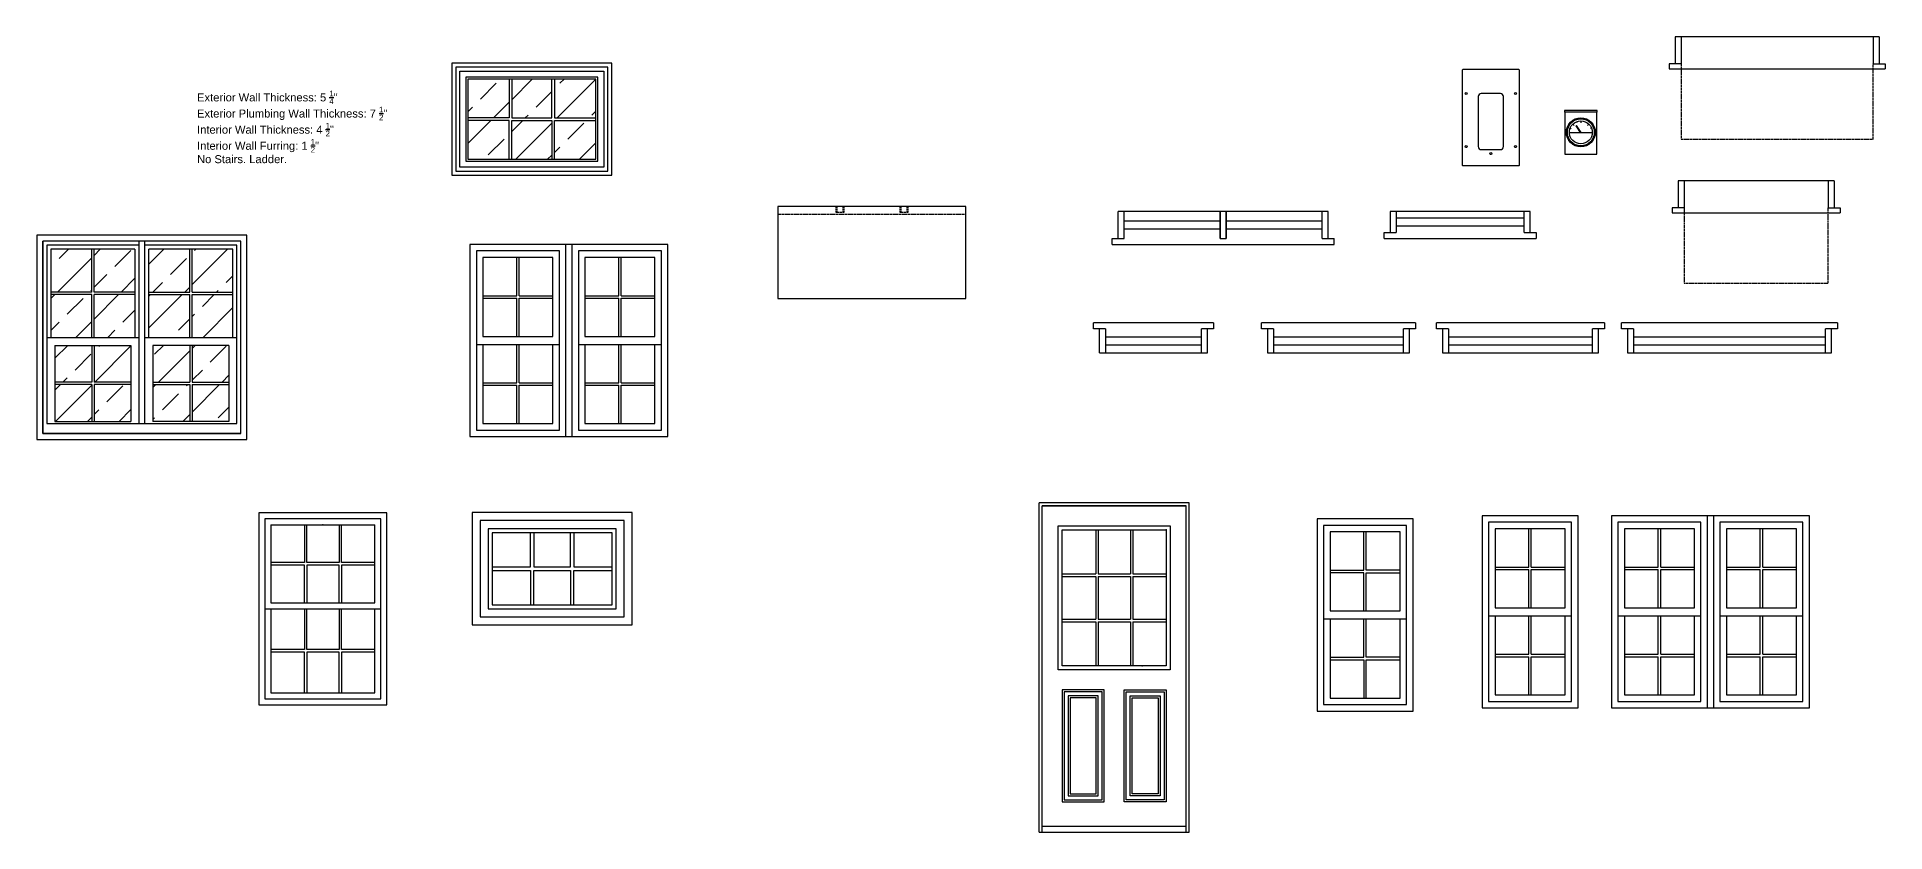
# Model space of a CAD drawing. Header units: inches. Extents: x -177 to 2825, y -2046 to -803.
# Drawn here: x 389.7 to 851.7, y -2046.2 to -1847.5 of the extents above; entities that cross this region are included whole.
import ezdxf

# ---------------------------------------------------------------- set-up
doc = ezdxf.new("R2010")
doc.units = ezdxf.units.IN
doc.header["$MEASUREMENT"] = 0
doc.linetypes.add('HIDDEN2', pattern=[0.1875, 0.125, -0.0625])
doc.layers.add('Hidden Line', color=7, linetype='HIDDEN2')
doc.layers.add('Reference', color=1, linetype='Continuous')
doc.styles.get("Standard").update_dxf_attribs({"font": 'arial.ttf'})

msp = doc.modelspace()

# ---------------------------------------------------------------- hatches: boundary and pattern name
h = msp.add_hatch()
h.set_pattern_fill('ANSI33', color=256, scale=45)
h.set_pattern_definition([(45, (-52.362, -2773.919), (-7.95495, 7.95495), []), (45, (-44.407, -2773.919), (-7.95495, 7.95495), [5.625, -2.8125])])
h.paths.add_polyline_path([(507.73, -1858.06), (497.38, -1858.06), (497.38, -1867.75), (507.73, -1867.75)])
h.paths.add_polyline_path([(507.73, -1868.37), (497.38, -1868.37), (497.38, -1878.06), (507.73, -1878.06)])
h.paths.add_polyline_path([(518.4, -1868.37), (508.36, -1868.37), (508.36, -1878.06), (518.4, -1878.06)])
h.paths.add_polyline_path([(529.38, -1868.37), (519.02, -1868.37), (519.02, -1878.06), (529.38, -1878.06)])
h.paths.add_polyline_path([(529.38, -1858.06), (519.02, -1858.06), (519.02, -1867.75), (529.38, -1867.75)])
h.paths.add_polyline_path([(518.4, -1858.06), (508.36, -1858.06), (508.36, -1867.75), (518.4, -1867.75)])
at = {"layer": 'Hidden Line'}
h = msp.add_hatch(dxfattribs=at)
h.set_pattern_fill('ANSI33', color=256, scale=45)
h.set_pattern_definition([(45, (-1887.849, -2443.825), (-7.95495, 7.95495), []), (45, (-1879.894, -2443.825), (-7.95495, 7.95495), [5.625, -2.8125])])
h.paths.add_polyline_path([(403.37, -1900.56), (393.18, -1900.56), (393.18, -1911.25), (403.37, -1911.25)])
h.paths.add_polyline_path([(414.18, -1911.25), (414.18, -1900.56), (403.99, -1900.56), (403.99, -1911.25)])
h.paths.add_polyline_path([(414.18, -1922.56), (414.18, -1911.88), (403.99, -1911.88), (403.99, -1922.56)])
h.paths.add_polyline_path([(403.37, -1911.88), (393.18, -1911.88), (393.18, -1922.56), (403.37, -1922.56)])
h.paths.add_polyline_path([(403.37, -1924.56), (394.18, -1924.56), (394.18, -1933.75), (403.37, -1933.75)])
h.paths.add_polyline_path([(403.37, -1934.38), (394.18, -1934.38), (394.18, -1943.56), (403.37, -1943.56)])
h.paths.add_polyline_path([(403.99, -1934.38), (403.99, -1943.56), (413.18, -1943.56), (413.18, -1934.38)])
h.paths.add_polyline_path([(403.99, -1933.75), (413.18, -1933.75), (413.18, -1924.56), (403.99, -1924.56)])
h.paths.add_polyline_path([(427.87, -1933.75), (427.87, -1924.56), (418.68, -1924.56), (418.68, -1933.75)])
h.paths.add_polyline_path([(437.68, -1933.75), (437.68, -1924.56), (428.49, -1924.56), (428.49, -1933.75)])
h.paths.add_polyline_path([(428.49, -1934.38), (428.49, -1943.56), (437.68, -1943.56), (437.68, -1934.38)])
h.paths.add_polyline_path([(427.87, -1934.38), (418.68, -1934.38), (418.68, -1943.56), (427.87, -1943.56)])
h.paths.add_polyline_path([(417.68, -1911.88), (417.68, -1922.56), (427.87, -1922.56), (427.87, -1911.88)])
h.paths.add_polyline_path([(428.49, -1911.88), (428.49, -1922.56), (438.68, -1922.56), (438.68, -1911.88)])
h.paths.add_polyline_path([(428.49, -1911.25), (438.68, -1911.25), (438.68, -1900.56), (428.49, -1900.56)])
h.paths.add_polyline_path([(427.87, -1900.56), (417.68, -1900.56), (417.68, -1911.25), (427.87, -1911.25)])

# ---------------------------------------------------------------- linework, layer by layer
for p, q in [((850.16, -1847.51), (799.16, -1847.51)), ((799.16, -1847.51), (799.16, -1854.26)), ((800.66, -1847.51), (800.66, -1854.26)), ((848.66, -1847.51), (848.66, -1854.26)), ((850.16, -1847.51), (850.16, -1854.26)), ((800.66, -1854.26), (797.66, -1854.26)), ((797.66, -1854.26), (797.66, -1855.51)), ((797.66, -1855.51), (851.66, -1855.51)), ((848.66, -1854.26), (851.66, -1854.26)), ((851.66, -1854.26), (851.66, -1855.51)), ((529.38, -1858.06), (497.38, -1858.06)), ((497.38, -1858.06), (497.38, -1878.06)), ((529.38, -1878.06), (529.38, -1858.06)), ((779.68, -1865.9), (771.56, -1865.9)), ((779.68, -1866.28), (771.56, -1866.28)), ((771.62, -1866.28), (771.62, -1876.78)), ((779.62, -1876.78), (779.62, -1866.28)), ((772.96, -1870.24), (773.19, -1870.34)), ((773.59, -1869.31), (773.94, -1869.66)), ((774.42, -1869.75), (774.53, -1869.67)), ((775.54, -1871.34), (774.42, -1869.75)), ((774.52, -1868.69), (774.62, -1868.92)), ((775.69, -1871.34), (774.53, -1869.67)), ((775.62, -1868.47), (775.62, -1868.97)), ((776.72, -1868.69), (776.62, -1868.92)), ((777.65, -1869.31), (777.3, -1869.66)), ((778.28, -1870.24), (778.05, -1870.34)), ((772.74, -1871.34), (778.49, -1871.34)), ((497.38, -1878.06), (529.38, -1878.06)), ((771.62, -1876.78), (779.62, -1876.78)), ((838.96, -1883.48), (799.96, -1883.48)), ((799.96, -1883.48), (799.96, -1890.23)), ((801.46, -1883.48), (801.46, -1890.23)), ((837.46, -1883.48), (837.46, -1890.23)), ((838.96, -1883.48), (838.96, -1890.23)), ((621.87, -1889.88), (574.87, -1889.88)), ((574.87, -1889.88), (574.87, -1912.88)), ((621.87, -1912.88), (621.87, -1889.88)), ((712.46, -1891.13), (659.96, -1891.13)), ((659.96, -1897.88), (659.96, -1891.13)), ((661.46, -1897.88), (661.46, -1891.13)), ((685.46, -1893.5), (661.46, -1893.5)), ((685.46, -1893.5), (661.46, -1893.5)), ((685.46, -1891.13), (685.46, -1897.88)), ((685.46, -1897.88), (685.46, -1891.13)), ((686.96, -1891.13), (686.96, -1897.88)), ((686.96, -1897.88), (686.96, -1891.13)), ((710.96, -1893.5), (686.96, -1893.5)), ((710.96, -1893.5), (686.96, -1893.5)), ((710.96, -1897.88), (710.96, -1891.13)), ((712.46, -1897.88), (712.46, -1891.13)), ((762.98, -1891.13), (727.98, -1891.13)), ((727.98, -1891.13), (727.98, -1896.38)), ((729.48, -1891.13), (729.48, -1896.38)), ((761.48, -1892.75), (729.48, -1892.75)), ((761.48, -1896.38), (761.48, -1891.13)), ((762.98, -1896.38), (762.98, -1891.13)), ((801.46, -1890.23), (798.46, -1890.23)), ((798.46, -1890.23), (798.46, -1891.48)), ((798.46, -1891.48), (840.46, -1891.48)), ((837.46, -1890.23), (840.46, -1890.23)), ((840.46, -1890.23), (840.46, -1891.48)), ((391.18, -1946.56), (391.18, -1898.56)), ((391.18, -1898.56), (391.18, -1946.56)), ((440.68, -1898.56), (391.18, -1898.56)), ((440.68, -1898.56), (391.18, -1898.56)), ((415.18, -1898.56), (415.18, -1944.06)), ((416.68, -1944.06), (416.68, -1898.56)), ((440.68, -1946.56), (440.68, -1898.56)), ((440.68, -1946.56), (440.68, -1898.56)), ((658.46, -1899.38), (658.46, -1897.88)), ((658.46, -1897.88), (661.46, -1897.88)), ((685.46, -1895.5), (661.46, -1895.5)), ((685.46, -1895.5), (661.46, -1895.5)), ((685.46, -1897.88), (686.96, -1897.88)), ((710.96, -1895.5), (686.96, -1895.5)), ((710.96, -1895.5), (686.96, -1895.5)), ((710.96, -1897.88), (713.96, -1897.88)), ((713.96, -1899.38), (713.96, -1897.88)), ((726.48, -1896.38), (729.48, -1896.38)), ((726.48, -1897.88), (726.48, -1896.38)), ((726.48, -1897.88), (764.48, -1897.88)), ((761.48, -1894.75), (729.48, -1894.75)), ((761.48, -1896.38), (764.48, -1896.38)), ((764.48, -1896.38), (764.48, -1897.88)), ((392.18, -1899.56), (392.18, -1944.06)), ((415.18, -1899.56), (392.18, -1899.56)), ((403.37, -1911.25), (403.37, -1900.56)), ((403.99, -1911.25), (403.99, -1900.56)), ((414.18, -1900.56), (414.18, -1922.56)), ((439.68, -1899.56), (416.68, -1899.56)), ((417.68, -1922.56), (417.68, -1900.56)), ((427.87, -1911.25), (427.87, -1900.56)), ((428.49, -1911.25), (428.49, -1900.56)), ((439.68, -1944.06), (439.68, -1899.56)), ((497.91, -1899.34), (497.91, -1947.34)), ((547.41, -1899.34), (497.91, -1899.34)), ((509.6, -1912.15), (509.6, -1902.59)), ((510.22, -1912.15), (510.22, -1902.59)), ((521.91, -1947.34), (521.91, -1899.34)), ((523.41, -1899.34), (523.41, -1947.34)), ((535.1, -1912.15), (535.1, -1902.59)), ((535.72, -1912.15), (535.72, -1902.59)), ((547.41, -1947.34), (547.41, -1899.34)), ((658.46, -1899.38), (713.96, -1899.38)), ((403.37, -1911.25), (393.18, -1911.25)), ((403.37, -1911.88), (393.18, -1911.88)), ((403.37, -1922.56), (403.37, -1911.88)), ((414.18, -1911.25), (403.99, -1911.25)), ((403.99, -1922.56), (403.99, -1911.88)), ((414.18, -1911.88), (403.99, -1911.88)), ((417.68, -1911.25), (427.87, -1911.25)), ((417.68, -1911.88), (427.87, -1911.88)), ((427.87, -1922.56), (427.87, -1911.88)), ((428.49, -1911.25), (438.68, -1911.25)), ((428.49, -1922.56), (428.49, -1911.88)), ((428.49, -1911.88), (438.68, -1911.88)), ((501.16, -1912.15), (509.6, -1912.15)), ((510.22, -1912.15), (518.66, -1912.15)), ((526.66, -1912.15), (535.1, -1912.15)), ((535.72, -1912.15), (544.16, -1912.15)), ((501.16, -1912.78), (509.6, -1912.78)), ((509.6, -1922.34), (509.6, -1912.78)), ((510.22, -1922.34), (510.22, -1912.78)), ((510.22, -1912.78), (518.66, -1912.78)), ((526.66, -1912.78), (535.1, -1912.78)), ((535.1, -1922.34), (535.1, -1912.78)), ((535.72, -1912.78), (544.16, -1912.78)), ((535.72, -1922.34), (535.72, -1912.78)), ((574.87, -1912.88), (621.87, -1912.88)), ((683.83, -1918.9), (653.83, -1918.9)), ((653.83, -1920.4), (653.83, -1918.9)), ((656.83, -1920.4), (653.83, -1920.4)), ((655.33, -1926.4), (655.33, -1920.4)), ((656.83, -1920.4), (656.83, -1926.4)), ((680.83, -1926.4), (680.83, -1920.4)), ((683.83, -1920.4), (680.83, -1920.4)), ((682.33, -1926.4), (682.33, -1920.4)), ((683.83, -1918.9), (683.83, -1920.4)), ((734.32, -1918.9), (695.82, -1918.9)), ((695.82, -1920.4), (695.82, -1918.9)), ((698.82, -1920.4), (695.82, -1920.4)), ((697.32, -1920.4), (697.32, -1926.4)), ((698.82, -1920.4), (698.82, -1926.4)), ((731.32, -1926.4), (731.32, -1920.4)), ((734.32, -1920.4), (731.32, -1920.4)), ((732.82, -1926.4), (732.82, -1920.4)), ((734.32, -1918.9), (734.32, -1920.4)), ((781.54, -1918.9), (739.54, -1918.9)), ((739.54, -1920.4), (739.54, -1918.9)), ((742.54, -1920.4), (739.54, -1920.4)), ((741.04, -1920.4), (741.04, -1926.4)), ((742.54, -1920.4), (742.54, -1926.4)), ((778.54, -1926.4), (778.54, -1920.4)), ((781.54, -1920.4), (778.54, -1920.4)), ((780.04, -1926.4), (780.04, -1920.4)), ((781.54, -1918.9), (781.54, -1920.4)), ((839.76, -1918.9), (785.76, -1918.9)), ((785.76, -1920.4), (785.76, -1918.9)), ((788.76, -1920.4), (785.76, -1920.4)), ((787.26, -1920.4), (787.26, -1926.4)), ((788.76, -1920.4), (788.76, -1926.4)), ((836.76, -1926.4), (836.76, -1920.4)), ((839.76, -1920.4), (836.76, -1920.4)), ((838.26, -1926.4), (838.26, -1920.4)), ((839.76, -1918.9), (839.76, -1920.4)), ((392.18, -1922.56), (415.18, -1922.56)), ((394.18, -1924.56), (394.18, -1943.56)), ((394.18, -1924.56), (413.18, -1924.56)), ((403.37, -1924.56), (403.37, -1933.75)), ((403.99, -1924.56), (403.99, -1933.75)), ((413.18, -1924.56), (413.18, -1943.56)), ((416.68, -1922.56), (439.68, -1922.56)), ((418.68, -1924.56), (418.68, -1943.56)), ((437.68, -1924.56), (418.68, -1924.56)), ((427.87, -1924.56), (427.87, -1933.75)), ((428.49, -1924.56), (428.49, -1933.75)), ((437.68, -1924.56), (437.68, -1943.56)), ((499.53, -1924.34), (520.28, -1924.34)), ((509.6, -1933.9), (509.6, -1924.34)), ((510.22, -1933.9), (510.22, -1924.34)), ((525.03, -1924.34), (545.78, -1924.34)), ((535.1, -1933.9), (535.1, -1924.34)), ((535.72, -1933.9), (535.72, -1924.34)), ((655.33, -1926.4), (682.33, -1926.4)), ((656.83, -1922.4), (680.83, -1922.4)), ((656.83, -1924.4), (680.83, -1924.4)), ((697.32, -1926.4), (732.82, -1926.4)), ((698.82, -1922.4), (731.32, -1922.4)), ((698.82, -1924.4), (731.32, -1924.4)), ((741.04, -1926.4), (780.04, -1926.4)), ((742.54, -1922.4), (778.54, -1922.4)), ((742.54, -1924.4), (778.54, -1924.4)), ((787.26, -1926.4), (838.26, -1926.4)), ((788.76, -1922.4), (836.76, -1922.4)), ((788.76, -1924.4), (836.76, -1924.4)), ((403.37, -1933.75), (394.18, -1933.75)), ((403.37, -1934.38), (394.18, -1934.38)), ((403.37, -1934.38), (403.37, -1943.56)), ((413.18, -1933.75), (403.99, -1933.75)), ((403.99, -1934.38), (403.99, -1943.56)), ((413.18, -1934.38), (403.99, -1934.38)), ((418.68, -1933.75), (427.87, -1933.75)), ((418.68, -1934.38), (427.87, -1934.38)), ((427.87, -1934.38), (427.87, -1943.56)), ((428.49, -1933.75), (437.68, -1933.75)), ((428.49, -1934.38), (428.49, -1943.56)), ((428.49, -1934.38), (437.68, -1934.38)), ((501.16, -1933.9), (509.6, -1933.9)), ((501.16, -1934.53), (509.6, -1934.53)), ((509.6, -1944.09), (509.6, -1934.53)), ((510.22, -1933.9), (518.66, -1933.9)), ((510.22, -1934.53), (518.66, -1934.53)), ((510.22, -1944.09), (510.22, -1934.53)), ((526.66, -1933.9), (535.1, -1933.9)), ((526.66, -1934.53), (535.1, -1934.53)), ((535.1, -1944.09), (535.1, -1934.53)), ((535.72, -1933.9), (544.16, -1933.9)), ((535.72, -1934.53), (544.16, -1934.53)), ((535.72, -1944.09), (535.72, -1934.53)), ((392.18, -1944.06), (439.68, -1944.06)), ((394.18, -1943.56), (413.18, -1943.56)), ((437.68, -1943.56), (418.68, -1943.56)), ((440.68, -1946.56), (391.18, -1946.56)), ((391.18, -1946.56), (440.68, -1946.56)), ((497.91, -1947.34), (547.41, -1947.34)), ((640.23, -2046.15), (640.23, -1963.9)), ((677.73, -1963.9), (640.23, -1963.9)), ((640.98, -2046.15), (640.98, -1964.65)), ((640.98, -1964.65), (676.98, -1964.65)), ((676.98, -1964.65), (640.98, -1964.65)), ((676.98, -2046.15), (676.98, -1964.65)), ((677.73, -2046.15), (677.73, -1963.9)), ((783.27, -1967.15), (783.27, -2015.15)), ((832.77, -1967.15), (783.27, -1967.15)), ((807.27, -2015.15), (807.27, -1967.15)), ((808.77, -1967.15), (808.77, -2015.15)), ((832.77, -2015.15), (832.77, -1967.15)), ((448.17, -1969.39), (474.17, -1969.39)), ((448.17, -1969.39), (448.17, -1988.89)), ((474.17, -1988.89), (474.17, -1969.39)), ((533.47, -1971.36), (503.47, -1971.36)), ((503.47, -1971.36), (503.47, -1989.36)), ((533.47, -1989.36), (533.47, -1971.36)), ((654.34, -1970.65), (654.34, -1981.67)), ((654.96, -1970.65), (654.96, -1981.67)), ((663.01, -1970.65), (663.01, -1981.67)), ((663.63, -1970.65), (663.63, -1981.67)), ((762.61, -1979.96), (762.61, -1970.4)), ((763.24, -1979.96), (763.24, -1970.4)), ((794.95, -1979.96), (794.95, -1970.4)), ((795.58, -1979.96), (795.58, -1970.4)), ((820.45, -1979.96), (820.45, -1970.4)), ((821.08, -1979.96), (821.08, -1970.4)), ((645.98, -1981.67), (654.34, -1981.67)), ((654.96, -1981.67), (663.01, -1981.67)), ((663.63, -1981.67), (671.98, -1981.67)), ((754.17, -1979.96), (762.61, -1979.96)), ((754.17, -1980.59), (762.61, -1980.59)), ((762.61, -1990.15), (762.61, -1980.59)), ((763.24, -1979.96), (771.67, -1979.96)), ((763.24, -1980.59), (771.67, -1980.59)), ((763.24, -1990.15), (763.24, -1980.59)), ((786.52, -1979.96), (794.95, -1979.96)), ((786.52, -1980.59), (794.95, -1980.59)), ((794.95, -1990.15), (794.95, -1980.59)), ((795.58, -1979.96), (804.02, -1979.96)), ((795.58, -1980.59), (804.02, -1980.59)), ((795.58, -1990.15), (795.58, -1980.59)), ((812.02, -1979.96), (820.45, -1979.96)), ((812.02, -1980.59), (820.45, -1980.59)), ((820.45, -1990.15), (820.45, -1980.59)), ((821.08, -1979.96), (829.52, -1979.96)), ((821.08, -1980.59), (829.52, -1980.59)), ((821.08, -1990.15), (821.08, -1980.59)), ((645.98, -1982.3), (654.34, -1982.3)), ((654.34, -1982.3), (654.34, -1993)), ((654.96, -1982.3), (663.01, -1982.3)), ((654.96, -1982.3), (654.96, -1993)), ((663.01, -1982.3), (663.01, -1993)), ((663.63, -1982.3), (671.98, -1982.3)), ((663.63, -1982.3), (663.63, -1993)), ((446.67, -1990.39), (475.67, -1990.39)), ((448.17, -1988.89), (474.17, -1988.89)), ((503.47, -1989.36), (533.47, -1989.36)), ((754.17, -1990.15), (771.67, -1990.15)), ((786.52, -1990.15), (804.02, -1990.15)), ((812.02, -1990.15), (829.52, -1990.15)), ((645.98, -1993), (654.34, -1993)), ((645.98, -1993.63), (654.34, -1993.63)), ((654.34, -1993.63), (654.34, -2004.65)), ((654.96, -1993), (663.01, -1993)), ((654.96, -1993.63), (663.01, -1993.63)), ((654.96, -1993.63), (654.96, -2004.65)), ((663.01, -1993.63), (663.01, -2004.65)), ((663.63, -1993), (671.98, -1993)), ((663.63, -1993.63), (671.98, -1993.63)), ((663.63, -1993.63), (663.63, -2004.65)), ((711.29, -1992.92), (732.04, -1992.92)), ((752.55, -1992.15), (773.3, -1992.15)), ((762.61, -2001.71), (762.61, -1992.15)), ((763.24, -2001.71), (763.24, -1992.15)), ((784.89, -1992.15), (805.64, -1992.15)), ((794.95, -2001.71), (794.95, -1992.15)), ((795.58, -2001.71), (795.58, -1992.15)), ((810.39, -1992.15), (831.14, -1992.15)), ((820.45, -2001.71), (820.45, -1992.15)), ((821.08, -2001.71), (821.08, -1992.15)), ((754.17, -2001.71), (762.61, -2001.71)), ((754.17, -2002.34), (762.61, -2002.34)), ((762.61, -2011.9), (762.61, -2002.34)), ((763.24, -2001.71), (771.67, -2001.71)), ((763.24, -2002.34), (771.67, -2002.34)), ((763.24, -2011.9), (763.24, -2002.34)), ((786.52, -2001.71), (794.95, -2001.71)), ((786.52, -2002.34), (794.95, -2002.34)), ((794.95, -2011.9), (794.95, -2002.34)), ((795.58, -2001.71), (804.02, -2001.71)), ((795.58, -2002.34), (804.02, -2002.34)), ((795.58, -2011.9), (795.58, -2002.34)), ((812.02, -2001.71), (820.45, -2001.71)), ((812.02, -2002.34), (820.45, -2002.34)), ((820.45, -2011.9), (820.45, -2002.34)), ((821.08, -2001.71), (829.52, -2001.71)), ((821.08, -2002.34), (829.52, -2002.34)), ((821.08, -2011.9), (821.08, -2002.34)), ((783.27, -2015.15), (832.77, -2015.15)), ((640.23, -2046.15), (677.73, -2046.15)), ((640.98, -2044.65), (676.98, -2044.65))]:
    msp.add_line(p, q)
for points in [[(533.38, -1882.06), (533.38, -1854.06), (493.38, -1854.06), (493.38, -1882.06)], [(532.38, -1881.06), (532.38, -1855.06), (494.38, -1855.06), (494.38, -1881.06)], [(495.38, -1856.06), (531.38, -1856.06), (531.38, -1880.06), (495.38, -1880.06)], [(529.88, -1878.56), (529.88, -1857.56), (496.88, -1857.56), (496.88, -1878.56)], [(389.68, -1897.06), (389.68, -1948.06), (442.18, -1948.06), (442.18, -1897.06)], [(499.53, -1900.97), (499.53, -1945.72), (520.28, -1945.72), (520.28, -1900.97)], [(518.66, -1922.34), (518.66, -1902.59), (501.16, -1902.59), (501.16, -1922.34)], [(525.03, -1900.97), (525.03, -1945.72), (545.78, -1945.72), (545.78, -1900.97)], [(544.16, -1922.34), (544.16, -1902.59), (526.66, -1902.59), (526.66, -1922.34)], [(445.17, -2014.39), (477.17, -2014.39), (477.17, -1966.39), (445.17, -1966.39)], [(446.67, -2012.89), (475.67, -2012.89), (475.67, -1967.89), (446.67, -1967.89)], [(538.47, -1994.36), (538.47, -1966.36), (498.47, -1966.36), (498.47, -1994.36)], [(709.67, -1967.92), (709.67, -2015.92), (733.67, -2015.92), (733.67, -1967.92)], [(750.92, -1967.15), (750.92, -2015.15), (774.92, -2015.15), (774.92, -1967.15)], [(534.47, -1990.36), (534.47, -1970.36), (502.47, -1970.36), (502.47, -1990.36)], [(644.98, -1969.65), (672.98, -1969.65), (672.98, -2005.65), (644.98, -2005.65)], [(645.98, -1970.65), (671.98, -1970.65), (671.98, -2004.65), (645.98, -2004.65)], [(711.29, -1969.54), (711.29, -2014.29), (732.04, -2014.29), (732.04, -1969.54)], [(730.42, -1990.92), (730.42, -1971.17), (712.92, -1971.17), (712.92, -1990.92)], [(752.55, -1968.77), (752.55, -2013.52), (773.3, -2013.52), (773.3, -1968.77)], [(784.89, -1968.77), (784.89, -2013.52), (805.64, -2013.52), (805.64, -1968.77)], [(810.39, -1968.77), (810.39, -2013.52), (831.14, -2013.52), (831.14, -1968.77)], [(645.98, -2038.65), (656.48, -2038.65), (656.48, -2010.65), (645.98, -2010.65)], [(646.48, -2038.15), (655.98, -2038.15), (655.98, -2011.15), (646.48, -2011.15)], [(647.48, -2037.15), (654.98, -2037.15), (654.98, -2012.15), (647.48, -2012.15)], [(647.98, -2036.65), (654.48, -2036.65), (654.48, -2012.65), (647.98, -2012.65)], [(671.98, -2038.65), (661.48, -2038.65), (661.48, -2010.65), (671.98, -2010.65)], [(671.48, -2038.15), (661.98, -2038.15), (661.98, -2011.15), (671.48, -2011.15)], [(670.48, -2037.15), (662.98, -2037.15), (662.98, -2012.15), (670.48, -2012.15)], [(669.98, -2036.65), (663.48, -2036.65), (663.48, -2012.65), (669.98, -2012.65)]]:
    msp.add_lwpolyline(points, close=True)
for points in [[(745.97, -1855.91), (745.97, -1879.41, 0.414214), (746.22, -1879.66), (760.03, -1879.66, 0.414214), (760.28, -1879.41), (760.28, -1855.91, 0.414214), (760.03, -1855.66), (746.22, -1855.66, 0.414214)], [(749.97, -1862.41), (749.97, -1874.91, 0.414214), (750.72, -1875.66), (755.53, -1875.66, 0.414214), (756.28, -1874.91), (756.28, -1862.41, 0.414214), (755.53, -1861.66), (750.72, -1861.66, 0.414214)]]:
    msp.add_lwpolyline(points, format="xyb", close=True)
for points in [[(507.73, -1858.06), (507.73, -1867.75), (497.38, -1867.75)], [(508.36, -1858.06), (508.36, -1867.75), (518.4, -1867.75), (518.4, -1858.06)], [(519.02, -1858.06), (519.02, -1867.75), (529.38, -1867.75)], [(771.56, -1865.9), (771.56, -1866.28)], [(779.68, -1866.28), (779.68, -1865.9)], [(507.73, -1878.06), (507.73, -1868.37), (497.38, -1868.37)], [(508.36, -1878.06), (508.36, -1868.37), (518.4, -1868.37), (518.4, -1878.06)], [(519.02, -1878.06), (519.02, -1868.37), (529.38, -1868.37)], [(414.18, -1900.56), (393.18, -1900.56), (393.18, -1922.56)], [(438.68, -1922.56), (438.68, -1900.56), (417.68, -1900.56)], [(501.16, -1924.34), (501.16, -1944.09), (518.66, -1944.09), (518.66, -1924.34)], [(526.66, -1924.34), (526.66, -1944.09), (544.16, -1944.09), (544.16, -1924.34)], [(456.52, -1969.39), (456.52, -1978.83), (448.17, -1978.83)], [(465.19, -1969.39), (465.19, -1978.83), (457.15, -1978.83), (457.15, -1969.39)], [(474.17, -1978.83), (465.81, -1978.83), (465.81, -1969.39)], [(503.47, -1979.93), (513.04, -1979.93), (513.04, -1971.36)], [(513.91, -1971.36), (513.91, -1979.93), (523.04, -1979.93), (523.04, -1971.36)], [(523.91, -1971.36), (523.91, -1979.93), (533.47, -1979.93)], [(712.92, -1980.73), (721.36, -1980.73), (721.36, -1971.17)], [(730.42, -1980.73), (721.98, -1980.73), (721.98, -1971.17)], [(771.67, -1990.15), (771.67, -1970.4), (754.17, -1970.4), (754.17, -1990.15)], [(804.02, -1990.15), (804.02, -1970.4), (786.52, -1970.4), (786.52, -1990.15)], [(829.52, -1990.15), (829.52, -1970.4), (812.02, -1970.4), (812.02, -1990.15)], [(456.52, -1988.89), (456.52, -1979.45), (448.17, -1979.45)], [(465.19, -1988.89), (465.19, -1979.45), (457.15, -1979.45), (457.15, -1988.89)], [(474.17, -1979.45), (465.81, -1979.45), (465.81, -1988.89)], [(503.47, -1980.8), (513.04, -1980.8), (513.04, -1989.36)], [(513.91, -1989.36), (513.91, -1980.8), (523.04, -1980.8), (523.04, -1989.36)], [(523.91, -1989.36), (523.91, -1980.8), (533.47, -1980.8)], [(721.36, -1990.92), (721.36, -1981.36), (712.92, -1981.36)], [(721.98, -1990.92), (721.98, -1981.36), (730.42, -1981.36)], [(448.17, -1990.39), (448.17, -2011.39), (474.17, -2011.39), (474.17, -1990.39)], [(456.52, -1990.39), (456.52, -2000.58), (448.17, -2000.58)], [(465.19, -1990.39), (465.19, -2000.58), (457.15, -2000.58), (457.15, -1990.39)], [(474.17, -2000.58), (465.81, -2000.58), (465.81, -1990.39)], [(712.92, -1992.92), (712.92, -2012.67), (730.42, -2012.67), (730.42, -1992.92)], [(712.92, -2002.48), (721.36, -2002.48), (721.36, -1992.92)], [(730.42, -2002.48), (721.98, -2002.48), (721.98, -1992.92)], [(754.17, -1992.15), (754.17, -2011.9), (771.67, -2011.9), (771.67, -1992.15)], [(786.52, -1992.15), (786.52, -2011.9), (804.02, -2011.9), (804.02, -1992.15)], [(812.02, -1992.15), (812.02, -2011.9), (829.52, -2011.9), (829.52, -1992.15)], [(456.52, -2011.39), (456.52, -2001.2), (448.17, -2001.2)], [(465.19, -2011.39), (465.19, -2001.2), (457.15, -2001.2), (457.15, -2011.39)], [(474.17, -2001.2), (465.81, -2001.2), (465.81, -2011.39)], [(712.92, -2003.11), (721.36, -2003.11), (721.36, -2012.67)], [(721.98, -2012.67), (721.98, -2003.11), (730.42, -2003.11)]]:
    msp.add_lwpolyline(points)
for centre, radius in [((746.97, -1861.66), 0.25), ((759.28, -1861.66), 0.25), ((775.62, -1871.34), 3.62), ((775.62, -1871.34), 3.5), ((775.62, -1871.34), 3.37), ((775.62, -1871.34), 2.87), ((746.97, -1874.91), 0.25), ((759.28, -1874.91), 0.25), ((753.12, -1876.66), 0.25)]:
    msp.add_circle(centre, radius)
for p in [(461.17, -1969.39), (461.17, -1969.39), (671.98, -1970.65), (665.98, -2004.65)]:
    msp.add_point(p)
for p, q in [((621.87, -1891.88), (574.87, -1891.88)), ((589.37, -1889.88), (589.37, -1891.38)), ((591.37, -1891.38), (589.37, -1891.38)), ((589.62, -1889.88), (589.62, -1891.38)), ((591.12, -1889.88), (591.12, -1891.38)), ((591.37, -1889.88), (591.37, -1891.38)), ((605.37, -1889.88), (605.37, -1891.38)), ((607.37, -1891.38), (605.37, -1891.38)), ((605.62, -1889.88), (605.62, -1891.38)), ((607.12, -1889.88), (607.12, -1891.38)), ((607.37, -1889.88), (607.37, -1891.38))]:
    msp.add_line(p, q, dxfattribs=at)
for points in [[(800.66, -1854.26), (800.66, -1873.01), (848.66, -1873.01), (848.66, -1854.26)], [(801.46, -1890.23), (801.46, -1908.98), (837.46, -1908.98), (837.46, -1890.23)]]:
    msp.add_lwpolyline(points, dxfattribs=at)
at = {"layer": 'Reference'}
msp.add_lwpolyline([(536.47, -1992.36), (536.47, -1968.36), (500.47, -1968.36), (500.47, -1992.36)], close=True, dxfattribs=at)

# ---------------------------------------------------------------- texts
at = {"insert": (429.7, -1860.93), "char_height": 2, "attachment_point": 1}
msp.add_mtext_dynamic_manual_height_columns('\\A1;Exterior Wall Thickness: 5 {\\H0.7x;\\S1/4;\\H1.42857x;"\\PExterior Plumbing Wall Thickness: 7 \\H0.7x;\\S1/2;\\H1.42857x;"\\PInterior Wall Thickness: 4 \\H0.7x;\\S1/2;\\H1.42857x;"\\PInterior Wall Furring: 1 \\H0.7x;\\S1/2;\\H1.42857x;"\\PNo Stairs. Ladder.}', width=51.4595, gutter_width=10, heights=[0], dxfattribs=at)

doc.saveas('drawing.dxf')
